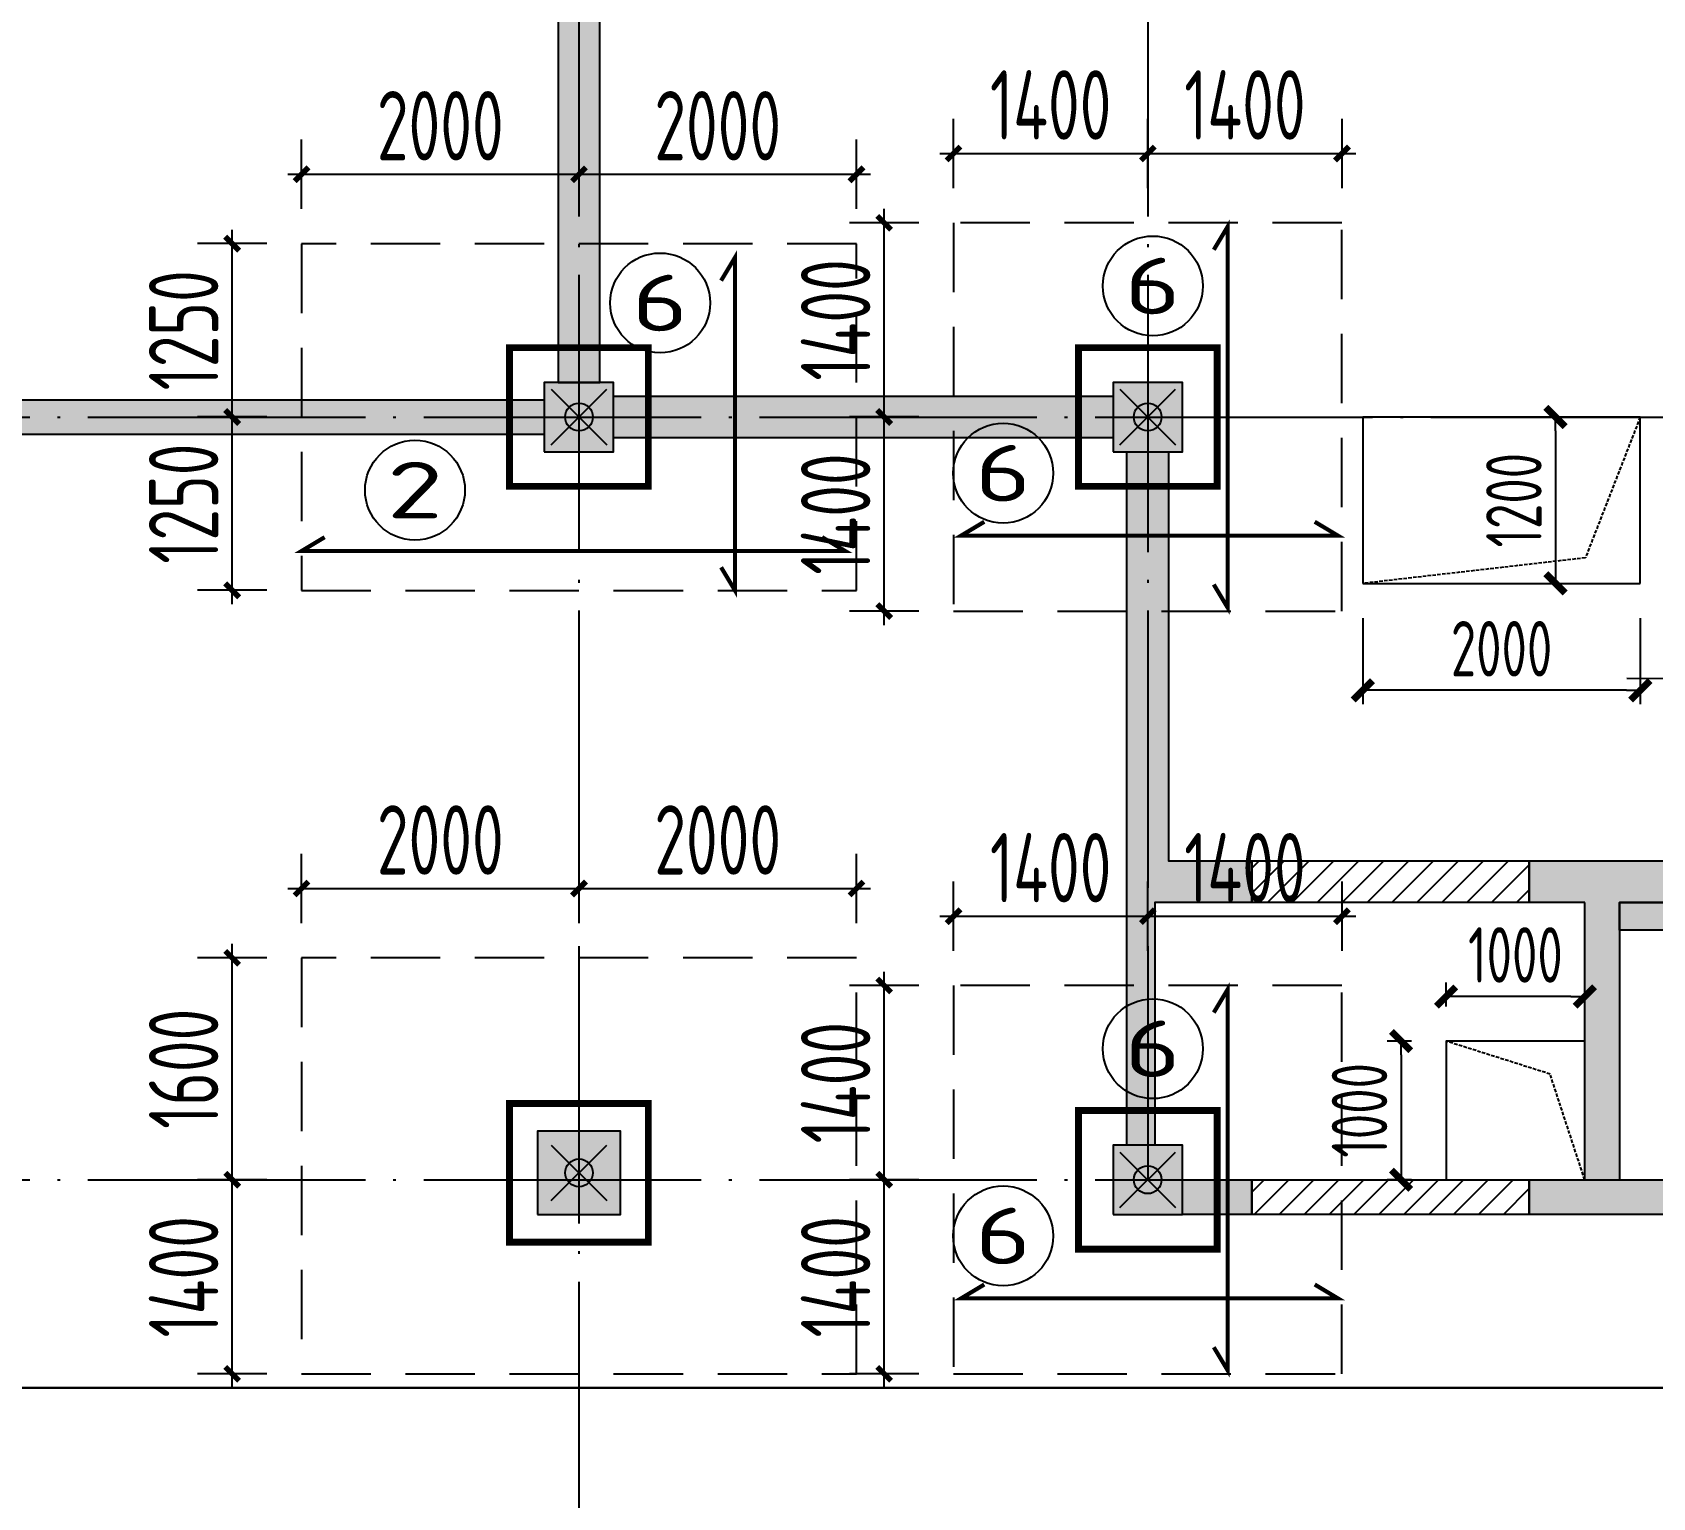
# Model space of a CAD drawing. Extents: x -57409 to 252654, y -8259 to 229119.
# Drawn here: x 194238 to 205917, y 173571 to 184136 of the extents above; entities that cross this region are included whole.
import ezdxf
from ezdxf.enums import TextEntityAlignment as Align

# ---------------------------------------------------------------- set-up
doc = ezdxf.new("R2010")
doc.units = 0
doc.header["$LTSCALE"] = 100
doc.header["$PDMODE"] = 35
doc.header["$PDSIZE"] = 200
for name, pattern in [('DASH', [0.35, 0.25, -0.1]), ('DASHED', [0.75, 0.5, -0.25]), ('DOTE', [2.42, 2, -0.2, 0.02, -0.2])]:
    doc.linetypes.add(name, pattern=pattern)
doc.layers.get('0').update_dxf_attribs({"linetype": 'CONTINUOUS'})
doc.layers.get('Defpoints').update_dxf_attribs({"linetype": 'CONTINUOUS'})
for name, color, linetype in [('B-TEXT', 3, 'CONTINUOUS'), ('codim', 7, 'CONTINUOUS'), ('COLU', 7, 'CONTINUOUS'), ('CT', 2, 'CONTINUOUS'), ('dim-wall', 7, 'CONTINUOUS'), ('dote', 253, 'DOTE'), ('g高差线', 210, 'CONTINUOUS'), ('h填实-柱墙', 254, 'CONTINUOUS'), ('h斜线-墙', 7, 'CONTINUOUS'), ('JSK', 4, 'CONTINUOUS'), ('MK门框', 6, 'CONTINUOUS'), ('WALL', 3, 'CONTINUOUS'), ('Z-AXIS', 3, 'CONTINUOUS'), ('Z-TEXT', 2, 'CONTINUOUS'), ('z柱下板带', 140, 'CONTINUOUS'), ('板底钢筋', 24, 'CONTINUOUS')]:
    doc.layers.add(name, color=color, linetype=linetype)
doc.layers.add('重心计算', color=7, linetype='CONTINUOUS', plot=False)
doc.styles.add('_TCH_AXIS', font='tssdeng.shx', dxfattribs={"width": 0.7, "bigfont": 'tssdchn.shx'})
doc.styles.add('COMPLEX', font='tssdeng.shx', dxfattribs={"width": 0.7, "bigfont": 'tssdchn.shx'})
doc.styles.add('Jgcad-DIM', font='tssdeng.shx', dxfattribs={"width": 0.7, "bigfont": 'tssdchn.shx'})
doc.styles.add('TSSD_Dimension', font='tssdeng.shx', dxfattribs={"width": 0.7})
doc.dimstyles.new('TSSD_100_100$0', dxfattribs={"dimtxt": 300, "dimasz": 100, "dimexe": 100, "dimexo": 250, "dimgap": 100, "dimtad": 1, "dimdec": 0, "dimzin": 0, "dimdsep": 46, "dimtxsty": 'TSSD_Dimension', "dimblk": '_tsdbk', "dimblk1": '_tsdbk', "dimblk2": '_tsdbk', "dimsah": 1, "dimcen": 0, "dimdle": 100, "dimclrt": 7, "dimadec": 0, "dimazin": 0, "dimtfac": 1, "dimtdec": 0, "dimtix": 1, "dimtmove": 2, "dimatfit": 3, "dimldrblk": '_tsdbk', "dimfxl": 1, "dimtolj": 1, "dimtzin": 0, "dimarcsym": 0})
pattern_1 = [(45, (9856.54, 8286.87), (-89.80256, 89.80256), [])]

# ---------------------------------------------------------------- blocks, each defined once
blk = doc.blocks.new('_AXISO')
blk.add_circle((0, 0), 0.5)
at = {"layer": 'B-TEXT', "style": 'COMPLEX', "width": 1.450893}
blk.add_attdef('A', text='', height=0.56, dxfattribs=at).set_placement((0.249375, -0.28), (0.749375, -0.28), align=Align.FIT)
blk = doc.blocks.new('_ArchTick')
at = {"color": 0, "linetype": 'ByBlock', "const_width": 0.4}
blk.add_lwpolyline([(-0.5, -0.5), (0.5, 0.5)], dxfattribs=at)
blk = doc.blocks.new('*D2255')
at = {"layer": 'codim', "color": 0, "lineweight": -2}
blk.add_line((200378, 174363), (200378, 175963), dxfattribs=at)
at = {"layer": 'codim', "color": 7, "lineweight": -2}
for p, q in [((200628, 175863), (200128, 175863)), ((200628, 174463), (200128, 174463))]:
    blk.add_line(p, q, dxfattribs=at)
at = {"layer": 'Defpoints', "color": 0}
for p in [(200378, 175863), (200878, 175863), (200878, 174463)]:
    blk.add_point(p, dxfattribs=at)
at = {"layer": 'codim', "color": 0, "lineweight": -2, "xscale": 100, "yscale": 100, "zscale": 100}
for p, rotation in [((200378, 175863), 90), ((200378, 174463), 270)]:
    blk.add_blockref('_ArchTick', p, dxfattribs=dict(at, rotation=rotation))
at = {"layer": 'codim', "color": 1, "insert": (200028, 175163), "char_height": 500, "attachment_point": 5, "rotation": 90, "style": 'Jgcad-DIM'}
blk.add_mtext('\\A1;1400', dxfattribs=at)
blk = doc.blocks.new('*D2256')
at = {"layer": 'codim', "color": 0, "lineweight": -2}
blk.add_line((200378, 175763), (200378, 177363), dxfattribs=at)
at = {"layer": 'codim', "color": 7, "lineweight": -2}
for p, q in [((200628, 177263), (200128, 177263)), ((200628, 175863), (200128, 175863))]:
    blk.add_line(p, q, dxfattribs=at)
at = {"layer": 'Defpoints', "color": 0}
for p in [(200378, 177263), (200878, 177263), (200878, 175863)]:
    blk.add_point(p, dxfattribs=at)
at = {"layer": 'codim', "color": 0, "lineweight": -2, "xscale": 100, "yscale": 100, "zscale": 100}
for p, rotation in [((200378, 177263), 90), ((200378, 175863), 270)]:
    blk.add_blockref('_ArchTick', p, dxfattribs=dict(at, rotation=rotation))
at = {"layer": 'codim', "color": 1, "insert": (200028, 176563), "char_height": 500, "attachment_point": 5, "rotation": 90, "style": 'Jgcad-DIM'}
blk.add_mtext('\\A1;1400', dxfattribs=at)
blk = doc.blocks.new('*D2257')
at = {"layer": 'codim', "color": 7, "lineweight": -2}
for p, q in [((200878, 177513), (200878, 178013)), ((202278, 177513), (202278, 178013))]:
    blk.add_line(p, q, dxfattribs=at)
at = {"layer": 'codim', "color": 0, "lineweight": -2}
blk.add_line((200778, 177763), (202378, 177763), dxfattribs=at)
at = {"layer": 'Defpoints', "color": 0}
for p in [(202278, 177763), (200878, 177263), (202278, 177263)]:
    blk.add_point(p, dxfattribs=at)
at = {"layer": 'codim', "color": 0, "lineweight": -2, "xscale": 100, "yscale": 100, "zscale": 100, "rotation": 180}
blk.add_blockref('_ArchTick', (200878, 177763), dxfattribs=at)
at = {"layer": 'codim', "color": 0, "lineweight": -2, "xscale": 100, "yscale": 100, "zscale": 100}
blk.add_blockref('_ArchTick', (202278, 177763), dxfattribs=at)
at = {"layer": 'codim', "color": 1, "insert": (201578, 178113), "char_height": 500, "attachment_point": 5, "style": 'Jgcad-DIM'}
blk.add_mtext('\\A1;1400', dxfattribs=at)
blk = doc.blocks.new('*D2258')
at = {"layer": 'codim', "color": 7, "lineweight": -2}
for p, q in [((202278, 177513), (202278, 178013)), ((203678, 177513), (203678, 178013))]:
    blk.add_line(p, q, dxfattribs=at)
at = {"layer": 'codim', "color": 0, "lineweight": -2}
blk.add_line((202178, 177763), (203778, 177763), dxfattribs=at)
at = {"layer": 'Defpoints', "color": 0}
for p in [(203678, 177763), (202278, 177263), (203678, 177263)]:
    blk.add_point(p, dxfattribs=at)
at = {"layer": 'codim', "color": 0, "lineweight": -2, "xscale": 100, "yscale": 100, "zscale": 100, "rotation": 180}
blk.add_blockref('_ArchTick', (202278, 177763), dxfattribs=at)
at = {"layer": 'codim', "color": 0, "lineweight": -2, "xscale": 100, "yscale": 100, "zscale": 100}
blk.add_blockref('_ArchTick', (203678, 177763), dxfattribs=at)
at = {"layer": 'codim', "color": 1, "insert": (202978, 178113), "char_height": 500, "attachment_point": 5, "style": 'Jgcad-DIM'}
blk.add_mtext('\\A1;1400', dxfattribs=at)
blk = doc.blocks.new('*D2259')
at = {"layer": 'codim', "color": 0, "lineweight": -2}
blk.add_line((200378, 179863), (200378, 181463), dxfattribs=at)
at = {"layer": 'codim', "color": 7, "lineweight": -2}
for p, q in [((200628, 181363), (200128, 181363)), ((200628, 179963), (200128, 179963))]:
    blk.add_line(p, q, dxfattribs=at)
at = {"layer": 'Defpoints', "color": 0}
for p in [(200378, 181363), (200878, 181363), (200878, 179963)]:
    blk.add_point(p, dxfattribs=at)
at = {"layer": 'codim', "color": 0, "lineweight": -2, "xscale": 100, "yscale": 100, "zscale": 100}
for p, rotation in [((200378, 181363), 90), ((200378, 179963), 270)]:
    blk.add_blockref('_ArchTick', p, dxfattribs=dict(at, rotation=rotation))
at = {"layer": 'codim', "color": 1, "insert": (200028, 180663), "char_height": 500, "attachment_point": 5, "rotation": 90, "style": 'Jgcad-DIM'}
blk.add_mtext('\\A1;1400', dxfattribs=at)
blk = doc.blocks.new('*D2260')
at = {"layer": 'codim', "color": 0, "lineweight": -2}
blk.add_line((200378, 181263), (200378, 182863), dxfattribs=at)
at = {"layer": 'codim', "color": 7, "lineweight": -2}
for p, q in [((200628, 182763), (200128, 182763)), ((200628, 181363), (200128, 181363))]:
    blk.add_line(p, q, dxfattribs=at)
at = {"layer": 'Defpoints', "color": 0}
for p in [(200378, 182763), (200878, 182763), (200878, 181363)]:
    blk.add_point(p, dxfattribs=at)
at = {"layer": 'codim', "color": 0, "lineweight": -2, "xscale": 100, "yscale": 100, "zscale": 100}
for p, rotation in [((200378, 182763), 90), ((200378, 181363), 270)]:
    blk.add_blockref('_ArchTick', p, dxfattribs=dict(at, rotation=rotation))
at = {"layer": 'codim', "color": 1, "insert": (200028, 182063), "char_height": 500, "attachment_point": 5, "rotation": 90, "style": 'Jgcad-DIM'}
blk.add_mtext('\\A1;1400', dxfattribs=at)
blk = doc.blocks.new('*D2261')
at = {"layer": 'codim', "color": 7, "lineweight": -2}
for p, q in [((200878, 183013), (200878, 183513)), ((202278, 183013), (202278, 183513))]:
    blk.add_line(p, q, dxfattribs=at)
at = {"layer": 'codim', "color": 0, "lineweight": -2}
blk.add_line((200778, 183263), (202378, 183263), dxfattribs=at)
at = {"layer": 'Defpoints', "color": 0}
for p in [(202278, 183263), (200878, 182763), (202278, 182763)]:
    blk.add_point(p, dxfattribs=at)
at = {"layer": 'codim', "color": 0, "lineweight": -2, "xscale": 100, "yscale": 100, "zscale": 100, "rotation": 180}
blk.add_blockref('_ArchTick', (200878, 183263), dxfattribs=at)
at = {"layer": 'codim', "color": 0, "lineweight": -2, "xscale": 100, "yscale": 100, "zscale": 100}
blk.add_blockref('_ArchTick', (202278, 183263), dxfattribs=at)
at = {"layer": 'codim', "color": 1, "insert": (201578, 183613), "char_height": 500, "attachment_point": 5, "style": 'Jgcad-DIM'}
blk.add_mtext('\\A1;1400', dxfattribs=at)
blk = doc.blocks.new('*D2099')
at = {"layer": 'codim', "color": 7, "lineweight": -2}
for p, q in [((202278, 183013), (202278, 183513)), ((203678, 183013), (203678, 183513))]:
    blk.add_line(p, q, dxfattribs=at)
at = {"layer": 'codim', "color": 0, "lineweight": -2}
blk.add_line((202178, 183263), (203778, 183263), dxfattribs=at)
at = {"layer": 'Defpoints', "color": 0}
for p in [(203678, 183263), (202278, 182763), (203678, 182763)]:
    blk.add_point(p, dxfattribs=at)
at = {"layer": 'codim', "color": 0, "lineweight": -2, "xscale": 100, "yscale": 100, "zscale": 100, "rotation": 180}
blk.add_blockref('_ArchTick', (202278, 183263), dxfattribs=at)
at = {"layer": 'codim', "color": 0, "lineweight": -2, "xscale": 100, "yscale": 100, "zscale": 100}
blk.add_blockref('_ArchTick', (203678, 183263), dxfattribs=at)
at = {"layer": 'codim', "color": 1, "insert": (202978, 183613), "char_height": 500, "attachment_point": 5, "style": 'Jgcad-DIM'}
blk.add_mtext('\\A1;1400', dxfattribs=at)
blk = doc.blocks.new('*D2100')
at = {"layer": 'codim', "color": 0, "lineweight": -2}
blk.add_line((195678, 174363), (195678, 175963), dxfattribs=at)
at = {"layer": 'codim', "color": 7, "lineweight": -2}
for p, q in [((195928, 175863), (195428, 175863)), ((195928, 174463), (195428, 174463))]:
    blk.add_line(p, q, dxfattribs=at)
at = {"layer": 'Defpoints', "color": 0}
for p in [(195678, 175863), (196178, 175863), (196178, 174463)]:
    blk.add_point(p, dxfattribs=at)
at = {"layer": 'codim', "color": 0, "lineweight": -2, "xscale": 100, "yscale": 100, "zscale": 100}
for p, rotation in [((195678, 175863), 90), ((195678, 174463), 270)]:
    blk.add_blockref('_ArchTick', p, dxfattribs=dict(at, rotation=rotation))
at = {"layer": 'codim', "color": 1, "insert": (195328, 175163), "char_height": 500, "attachment_point": 5, "rotation": 90, "style": 'Jgcad-DIM'}
blk.add_mtext('\\A1;1400', dxfattribs=at)
blk = doc.blocks.new('*D2101')
at = {"layer": 'codim', "color": 0, "lineweight": -2}
blk.add_line((195678, 175763), (195678, 177563), dxfattribs=at)
at = {"layer": 'codim', "color": 7, "lineweight": -2}
for p, q in [((195928, 177463), (195428, 177463)), ((195928, 175863), (195428, 175863))]:
    blk.add_line(p, q, dxfattribs=at)
at = {"layer": 'Defpoints', "color": 0}
for p in [(195678, 177463), (196178, 177463), (196178, 175863)]:
    blk.add_point(p, dxfattribs=at)
at = {"layer": 'codim', "color": 0, "lineweight": -2, "xscale": 100, "yscale": 100, "zscale": 100}
for p, rotation in [((195678, 177463), 90), ((195678, 175863), 270)]:
    blk.add_blockref('_ArchTick', p, dxfattribs=dict(at, rotation=rotation))
at = {"layer": 'codim', "color": 1, "insert": (195328, 176663), "char_height": 500, "attachment_point": 5, "rotation": 90, "style": 'Jgcad-DIM'}
blk.add_mtext('\\A1;1600', dxfattribs=at)
blk = doc.blocks.new('*D2102')
at = {"layer": 'codim', "color": 7, "lineweight": -2}
for p, q in [((196178, 177713), (196178, 178213)), ((198178, 177713), (198178, 178213))]:
    blk.add_line(p, q, dxfattribs=at)
at = {"layer": 'codim', "color": 0, "lineweight": -2}
blk.add_line((196078, 177963), (198278, 177963), dxfattribs=at)
at = {"layer": 'Defpoints', "color": 0}
for p in [(198178, 177963), (196178, 177463), (198178, 177463)]:
    blk.add_point(p, dxfattribs=at)
at = {"layer": 'codim', "color": 0, "lineweight": -2, "xscale": 100, "yscale": 100, "zscale": 100, "rotation": 180}
blk.add_blockref('_ArchTick', (196178, 177963), dxfattribs=at)
at = {"layer": 'codim', "color": 0, "lineweight": -2, "xscale": 100, "yscale": 100, "zscale": 100}
blk.add_blockref('_ArchTick', (198178, 177963), dxfattribs=at)
at = {"layer": 'codim', "color": 1, "insert": (197178, 178313), "char_height": 500, "attachment_point": 5, "style": 'Jgcad-DIM'}
blk.add_mtext('\\A1;2000', dxfattribs=at)
blk = doc.blocks.new('*D2103')
at = {"layer": 'codim', "color": 7, "lineweight": -2}
for p, q in [((198178, 177713), (198178, 178213)), ((200178, 177713), (200178, 178213))]:
    blk.add_line(p, q, dxfattribs=at)
at = {"layer": 'codim', "color": 0, "lineweight": -2}
blk.add_line((198078, 177963), (200278, 177963), dxfattribs=at)
at = {"layer": 'Defpoints', "color": 0}
for p in [(200178, 177963), (198178, 177463), (200178, 177463)]:
    blk.add_point(p, dxfattribs=at)
at = {"layer": 'codim', "color": 0, "lineweight": -2, "xscale": 100, "yscale": 100, "zscale": 100, "rotation": 180}
blk.add_blockref('_ArchTick', (198178, 177963), dxfattribs=at)
at = {"layer": 'codim', "color": 0, "lineweight": -2, "xscale": 100, "yscale": 100, "zscale": 100}
blk.add_blockref('_ArchTick', (200178, 177963), dxfattribs=at)
at = {"layer": 'codim', "color": 1, "insert": (199178, 178313), "char_height": 500, "attachment_point": 5, "style": 'Jgcad-DIM'}
blk.add_mtext('\\A1;2000', dxfattribs=at)
blk = doc.blocks.new('*D2162')
at = {"layer": 'codim', "color": 0, "lineweight": -2}
blk.add_line((195678, 180013), (195678, 181463), dxfattribs=at)
at = {"layer": 'codim', "color": 7, "lineweight": -2}
for p, q in [((195928, 181363), (195428, 181363)), ((195928, 180113), (195428, 180113))]:
    blk.add_line(p, q, dxfattribs=at)
at = {"layer": 'Defpoints', "color": 0}
for p in [(195678, 181363), (196178, 181363), (196178, 180113)]:
    blk.add_point(p, dxfattribs=at)
at = {"layer": 'codim', "color": 0, "lineweight": -2, "xscale": 100, "yscale": 100, "zscale": 100}
for p, rotation in [((195678, 181363), 90), ((195678, 180113), 270)]:
    blk.add_blockref('_ArchTick', p, dxfattribs=dict(at, rotation=rotation))
at = {"layer": 'codim', "color": 1, "insert": (195328, 180738), "char_height": 500, "attachment_point": 5, "rotation": 90, "style": 'Jgcad-DIM'}
blk.add_mtext('\\A1;1250', dxfattribs=at)
blk = doc.blocks.new('*D2163')
at = {"layer": 'codim', "color": 0, "lineweight": -2}
blk.add_line((195678, 181263), (195678, 182713), dxfattribs=at)
at = {"layer": 'codim', "color": 7, "lineweight": -2}
for p, q in [((195928, 182613), (195428, 182613)), ((195928, 181363), (195428, 181363))]:
    blk.add_line(p, q, dxfattribs=at)
at = {"layer": 'Defpoints', "color": 0}
for p in [(195678, 182613), (196178, 182613), (196178, 181363)]:
    blk.add_point(p, dxfattribs=at)
at = {"layer": 'codim', "color": 0, "lineweight": -2, "xscale": 100, "yscale": 100, "zscale": 100}
for p, rotation in [((195678, 182613), 90), ((195678, 181363), 270)]:
    blk.add_blockref('_ArchTick', p, dxfattribs=dict(at, rotation=rotation))
at = {"layer": 'codim', "color": 1, "insert": (195328, 181988), "char_height": 500, "attachment_point": 5, "rotation": 90, "style": 'Jgcad-DIM'}
blk.add_mtext('\\A1;1250', dxfattribs=at)
blk = doc.blocks.new('*D2164')
at = {"layer": 'codim', "color": 7, "lineweight": -2}
for p, q in [((196178, 182863), (196178, 183363)), ((198178, 182863), (198178, 183363))]:
    blk.add_line(p, q, dxfattribs=at)
at = {"layer": 'codim', "color": 0, "lineweight": -2}
blk.add_line((196078, 183113), (198278, 183113), dxfattribs=at)
at = {"layer": 'Defpoints', "color": 0}
for p in [(198178, 183113), (196178, 182613), (198178, 182613)]:
    blk.add_point(p, dxfattribs=at)
at = {"layer": 'codim', "color": 0, "lineweight": -2, "xscale": 100, "yscale": 100, "zscale": 100, "rotation": 180}
blk.add_blockref('_ArchTick', (196178, 183113), dxfattribs=at)
at = {"layer": 'codim', "color": 0, "lineweight": -2, "xscale": 100, "yscale": 100, "zscale": 100}
blk.add_blockref('_ArchTick', (198178, 183113), dxfattribs=at)
at = {"layer": 'codim', "color": 1, "insert": (197178, 183463), "char_height": 500, "attachment_point": 5, "style": 'Jgcad-DIM'}
blk.add_mtext('\\A1;2000', dxfattribs=at)
blk = doc.blocks.new('*D2165')
at = {"layer": 'codim', "color": 7, "lineweight": -2}
for p, q in [((198178, 182863), (198178, 183363)), ((200178, 182863), (200178, 183363))]:
    blk.add_line(p, q, dxfattribs=at)
at = {"layer": 'codim', "color": 0, "lineweight": -2}
blk.add_line((198078, 183113), (200278, 183113), dxfattribs=at)
at = {"layer": 'Defpoints', "color": 0}
for p in [(200178, 183113), (198178, 182613), (200178, 182613)]:
    blk.add_point(p, dxfattribs=at)
at = {"layer": 'codim', "color": 0, "lineweight": -2, "xscale": 100, "yscale": 100, "zscale": 100, "rotation": 180}
blk.add_blockref('_ArchTick', (198178, 183113), dxfattribs=at)
at = {"layer": 'codim', "color": 0, "lineweight": -2, "xscale": 100, "yscale": 100, "zscale": 100}
blk.add_blockref('_ArchTick', (200178, 183113), dxfattribs=at)
at = {"layer": 'codim', "color": 1, "insert": (199178, 183463), "char_height": 500, "attachment_point": 5, "style": 'Jgcad-DIM'}
blk.add_mtext('\\A1;2000', dxfattribs=at)
blk = doc.blocks.new('_tsdbk')
blk.add_line((-1, 0), (0, 0))
at = {"const_width": 0.5}
blk.add_lwpolyline([(-0.7, -0.7), (0.7, 0.7)], dxfattribs=at)
blk = doc.blocks.new('*D2746')
at = {"layer": 'Defpoints', "color": 0}
for p in [(204828, 181363), (204828, 180163), (205217, 180163)]:
    blk.add_point(p, dxfattribs=at)
at = {"layer": 'dim-wall', "color": 0, "lineweight": -2}
for p, q in [((205078, 181363), (205317, 181363)), ((205217, 181263), (205217, 180263)), ((205078, 180163), (205317, 180163))]:
    blk.add_line(p, q, dxfattribs=at)
at = {"layer": 'dim-wall', "color": 0, "lineweight": -2, "xscale": 100, "yscale": 100, "zscale": 100}
for p, rotation in [((205217, 181363), 90), ((205217, 180163), 270)]:
    blk.add_blockref('_tsdbk', p, dxfattribs=dict(at, rotation=rotation))
at = {"layer": 'dim-wall', "color": 7, "insert": (204917, 180763), "char_height": 400, "attachment_point": 5, "rotation": 90, "style": 'TSSD_Dimension'}
blk.add_mtext('\\A1;1200', dxfattribs=at)
blk = doc.blocks.new('*D2747')
at = {"layer": 'Defpoints', "color": 0}
for p in [(203828, 180163), (205828, 180163), (203828, 179392)]:
    blk.add_point(p, dxfattribs=at)
at = {"layer": 'dim-wall', "color": 0, "lineweight": -2}
for p, q in [((203828, 179913), (203828, 179292)), ((205828, 179913), (205828, 179292)), ((205728, 179392), (203928, 179392))]:
    blk.add_line(p, q, dxfattribs=at)
at = {"layer": 'dim-wall', "color": 0, "lineweight": -2, "xscale": 100, "yscale": 100, "zscale": 100, "rotation": 180}
blk.add_blockref('_tsdbk', (203828, 179392), dxfattribs=at)
at = {"layer": 'dim-wall', "color": 0, "lineweight": -2, "xscale": 100, "yscale": 100, "zscale": 100}
blk.add_blockref('_tsdbk', (205828, 179392), dxfattribs=at)
at = {"layer": 'dim-wall', "color": 7, "insert": (204828, 179692), "char_height": 400, "attachment_point": 5, "style": 'TSSD_Dimension'}
blk.add_mtext('\\A1;2000', dxfattribs=at)
blk = doc.blocks.new('*D2748')
at = {"layer": 'Defpoints', "color": 0}
for p in [(204428, 177184), (204428, 176863), (205428, 176863)]:
    blk.add_point(p, dxfattribs=at)
at = {"layer": 'dim-wall', "color": 0, "lineweight": -2}
for p, q in [((204428, 177113), (204428, 177284)), ((205328, 177184), (204528, 177184)), ((205428, 177113), (205428, 177284))]:
    blk.add_line(p, q, dxfattribs=at)
at = {"layer": 'dim-wall', "color": 0, "lineweight": -2, "xscale": 100, "yscale": 100, "zscale": 100, "rotation": 180}
blk.add_blockref('_tsdbk', (204428, 177184), dxfattribs=at)
at = {"layer": 'dim-wall', "color": 0, "lineweight": -2, "xscale": 100, "yscale": 100, "zscale": 100}
blk.add_blockref('_tsdbk', (205428, 177184), dxfattribs=at)
at = {"layer": 'dim-wall', "color": 7, "insert": (204928, 177484), "char_height": 400, "attachment_point": 5, "style": 'TSSD_Dimension'}
blk.add_mtext('\\A1;1000', dxfattribs=at)
blk = doc.blocks.new('*D2749')
at = {"layer": 'Defpoints', "color": 0}
for p in [(204428, 176863), (204104, 175863), (204428, 175863)]:
    blk.add_point(p, dxfattribs=at)
at = {"layer": 'dim-wall', "color": 0, "lineweight": -2}
for p, q in [((204178, 176863), (204004, 176863)), ((204104, 176763), (204104, 175963)), ((204178, 175863), (204004, 175863))]:
    blk.add_line(p, q, dxfattribs=at)
at = {"layer": 'dim-wall', "color": 0, "lineweight": -2, "xscale": 100, "yscale": 100, "zscale": 100}
for p, rotation in [((204104, 176863), 90), ((204104, 175863), 270)]:
    blk.add_blockref('_tsdbk', p, dxfattribs=dict(at, rotation=rotation))
at = {"layer": 'dim-wall', "color": 7, "insert": (203804, 176363), "char_height": 400, "attachment_point": 5, "rotation": 90, "style": 'TSSD_Dimension'}
blk.add_mtext('\\A1;1000', dxfattribs=at)
blk = doc.blocks.new('后浇带现场')
at = {"color": 6, "lineweight": 30}
blk.add_lwpolyline([(775670, 730852), (815757, 730852), (815757, 721630), (841315, 721630)], dxfattribs=at)

msp = doc.modelspace()

# ---------------------------------------------------------------- hatches: boundary and pattern name
at = {"layer": 'h填实-柱墙'}
for points in [[(198327.6, 186512.7), (198027.6, 186512.7), (198027.6, 181612.7), (198327.6, 181612.7)], [(197927.6, 181112.7), (198427.6, 181112.7), (198427.6, 181612.7), (197927.6, 181612.7)], [(202027.6, 181112.7), (202527.6, 181112.7), (202527.6, 181612.7), (202027.6, 181612.7)], [(198427.6, 181512.7), (202027.6, 181512.7), (202027.6, 181212.7), (198427.6, 181212.7)], [(190477.6, 181487.7), (197927.6, 181487.7), (197927.6, 181237.7), (190477.6, 181237.7)], [(202127.6, 181112.7), (202427.6, 181112.7), (202427.6, 178162.7), (203027.6, 178162.7), (203027.6, 177862.7), (202327.6, 177862.7), (202327.6, 176112.7), (202127.6, 176112.7)], [(205427.6, 177862.7), (205027.6, 177862.7), (205027.6, 178162.7), (206177.6, 178162.7), (206177.6, 177862.7), (205677.6, 177862.7), (205677.6, 175862.7), (207327.6, 175862.7), (207327.6, 175612.7), (205027.6, 175612.7), (205027.6, 175862.7), (205427.6, 175862.7)], [(206327.6, 177662.7), (205677.6, 177662.7), (205677.6, 177862.7), (206327.6, 177862.7)], [(197877.6, 175612.7), (198477.6, 175612.7), (198477.6, 176212.7), (197877.6, 176212.7)], [(202027.6, 175612.7), (202527.6, 175612.7), (202527.6, 176112.7), (202027.6, 176112.7)], [(203027.6, 175612.7), (202527.6, 175612.7), (202527.6, 175862.7), (203027.6, 175862.7)]]:
    msp.add_hatch(color=256, dxfattribs=at).paths.add_polyline_path(points)
at = {"layer": 'h斜线-墙'}
h = msp.add_hatch(dxfattribs=at)
h.set_pattern_fill('ANSI31', color=256, scale=40, style=0)
h.set_pattern_definition(pattern_1)
h.paths.add_polyline_path([(203027.6, 178162.7), (205027.6, 178162.7), (205027.6, 177862.7), (203027.6, 177862.7)])
h = msp.add_hatch(dxfattribs=at)
h.set_pattern_fill('ANSI31', color=256, scale=40, style=0)
h.set_pattern_definition(pattern_1)
h.paths.add_polyline_path([(203027.6, 175862.7), (205027.6, 175862.7), (205027.6, 175612.7), (203027.6, 175612.7)])

# ---------------------------------------------------------------- linework, layer by layer
at = {"layer": 'COLU'}
for points in [[(197927.6, 181112.7), (198427.6, 181112.7), (198427.6, 181612.7), (197927.6, 181612.7)], [(202027.6, 181112.7), (202527.6, 181112.7), (202527.6, 181612.7), (202027.6, 181612.7)], [(197877.6, 175612.7), (198477.6, 175612.7), (198477.6, 176212.7), (197877.6, 176212.7)], [(202027.6, 175612.7), (202527.6, 175612.7), (202527.6, 176112.7), (202027.6, 176112.7)]]:
    msp.add_lwpolyline(points, close=True, dxfattribs=at)
at = {"layer": 'CT', "const_width": 50}
for points in [[(197677.6, 180862.7), (198677.6, 180862.7), (198677.6, 181862.7), (197677.6, 181862.7)], [(201777.6, 180862.7), (202777.6, 180862.7), (202777.6, 181862.7), (201777.6, 181862.7)], [(197677.6, 175412.7), (198677.6, 175412.7), (198677.6, 176412.7), (197677.6, 176412.7)], [(201777.6, 175362.7), (202777.6, 175362.7), (202777.6, 176362.7), (201777.6, 176362.7)]]:
    msp.add_lwpolyline(points, close=True, dxfattribs=at)
at = {"layer": 'dote', "ltscale": 10}
for p, q in [((198177.6, 218687.9), (198177.6, 147362.7)), ((202277.6, 218687.9), (202277.6, 175862.7)), ((44598.4, 181362.7), (219938.2, 181362.7)), ((44598.4, 175862.7), (219938.2, 175862.7))]:
    msp.add_line(p, q, dxfattribs=at)
at = {"layer": 'g高差线'}
msp.add_lwpolyline([(206718.6, 179471.6), (207318.6, 179468.6), (207017.1, 179170.1), (206718.6, 179471.6), (205730.2, 179476.5)], dxfattribs=at)
at = {"layer": 'JSK'}
for p, q in [((205827.6, 181362.7), (203827.6, 181362.7)), ((203827.6, 181362.7), (203827.6, 180162.7)), ((205827.6, 180162.7), (205827.6, 181362.7)), ((203827.6, 180162.7), (205827.6, 180162.7))]:
    msp.add_line(p, q, dxfattribs=at)
at = {"layer": 'JSK', "linetype": 'DASH'}
for p, q in [((205827.6, 181362.7), (205432.2, 180347.1)), ((205432.2, 180347.1), (203827.6, 180162.7))]:
    msp.add_line(p, q, dxfattribs=at)
at = {"layer": 'JSK'}
msp.add_lwpolyline([(204427.6, 175862.7), (205427.6, 175862.7), (205427.6, 176862.7), (204427.6, 176862.7)], close=True, dxfattribs=at)
at = {"layer": 'JSK', "linetype": 'DASH'}
msp.add_lwpolyline([(205427.6, 175862.7), (205177.9, 176624.7), (204427.6, 176862.7)], dxfattribs=at)
at = {"layer": 'MK门框'}
for points in [[(203027.6, 178162.7), (205027.6, 178162.7), (205027.6, 177862.7), (203027.6, 177862.7)], [(203027.6, 175862.7), (205027.6, 175862.7), (205027.6, 175612.7), (203027.6, 175612.7)]]:
    msp.add_lwpolyline(points, close=True, dxfattribs=at)
at = {"layer": 'WALL'}
for points in [[(198327.6, 186512.7), (198027.6, 186512.7), (198027.6, 181612.7), (198327.6, 181612.7)], [(198427.6, 181512.7), (202027.6, 181512.7), (202027.6, 181212.7), (198427.6, 181212.7)], [(190477.6, 181487.7), (197927.6, 181487.7), (197927.6, 181237.7), (190477.6, 181237.7)], [(202127.6, 181112.7), (202427.6, 181112.7), (202427.6, 178162.7), (203027.6, 178162.7), (203027.6, 177862.7), (202327.6, 177862.7), (202327.6, 176112.7), (202127.6, 176112.7)], [(205427.6, 177862.7), (205027.6, 177862.7), (205027.6, 178162.7), (206177.6, 178162.7), (206177.6, 177862.7), (205677.6, 177862.7), (205677.6, 175862.7), (207327.6, 175862.7), (207327.6, 175612.7), (205027.6, 175612.7), (205027.6, 175862.7), (205427.6, 175862.7)], [(206327.6, 177662.7), (205677.6, 177662.7), (205677.6, 177862.7), (206327.6, 177862.7)]]:
    msp.add_lwpolyline(points, close=True, dxfattribs=at)
msp.add_lwpolyline([(203027.6, 175612.7), (202527.6, 175612.7), (202527.6, 175862.7), (203027.6, 175862.7), (203027.6, 175612.7)], dxfattribs=at)
at = {"layer": 'z柱下板带', "color": 30, "linetype": 'DASHED', "ltscale": 10}
for points in [[(200877.6, 179962.7), (203677.6, 179962.7), (203677.6, 182762.7), (200877.6, 182762.7)], [(200877.6, 174462.7), (203677.6, 174462.7), (203677.6, 177262.7), (200877.6, 177262.7)]]:
    msp.add_lwpolyline(points, close=True, dxfattribs=at)
at = {"layer": 'z柱下板带', "color": 181, "linetype": 'DASHED', "ltscale": 10}
msp.add_lwpolyline([(196177.6, 180112.7), (200177.6, 180112.7), (200177.6, 182612.7), (196177.6, 182612.7)], close=True, dxfattribs=at)
at = {"layer": 'z柱下板带', "linetype": 'DASHED', "ltscale": 10}
msp.add_lwpolyline([(196177.6, 174462.7), (200177.6, 174462.7), (200177.6, 177462.7), (196177.6, 177462.7)], close=True, dxfattribs=at)
at = {"layer": '板底钢筋', "const_width": 30}
for points in [[(202753.7, 180155.1), (202853.7, 179988.4), (202853.7, 182735.2), (202753.7, 182568.5)], [(199202.3, 180279), (199302.3, 180112.4), (199302.3, 182512.7), (199202.3, 182346.1)], [(201099.4, 180607.5), (200932.7, 180507.5), (203648.1, 180507.5), (203481.4, 180607.5)], [(196344.3, 180496.1), (196177.6, 180396.1), (200096.7, 180396.1), (199930.1, 180496.1)], [(202753.7, 174655.1), (202853.7, 174488.4), (202853.7, 177235.2), (202753.7, 177068.5)], [(201099.4, 175107.5), (200932.7, 175007.5), (203648.1, 175007.5), (203481.4, 175107.5)]]:
    msp.add_lwpolyline(points, dxfattribs=at)
at = {"layer": '重心计算', "color": 5}
for p in [(198177.6, 181362.7), (198177.6, 181362.7), (202277.6, 181362.7), (202277.6, 181362.7), (198177.6, 175912.7), (198177.6, 175912.7), (202277.6, 175862.7), (202277.6, 175862.7)]:
    msp.add_point(p, dxfattribs=at)

# ---------------------------------------------------------------- block references
at = {"color": 3, "lineweight": 30}
msp.add_blockref('后浇带现场', (-627579.1, -547267.4), dxfattribs=at)
at = {"layer": 'Z-TEXT'}
ref = msp.add_blockref('_AXISO', (202313.9, 182307.7), dxfattribs=dict(at, xscale=720.0000000000074, yscale=720, zscale=720, rotation=359.9996457873608))
ref.add_attrib('A', '6', dxfattribs={"layer": 'Z-AXIS', "color": 7, "height": 407.3, "rotation": 359.99965, "style": '_TCH_AXIS', "width": 2}).set_placement((202110.2, 182104), (202517.5, 182104), align=Align.FIT)
ref = msp.add_blockref('_AXISO', (198762.5, 182185.2), dxfattribs=dict(at, xscale=720.0000000000074, yscale=720, zscale=720, rotation=359.9996457873825))
ref.add_attrib('A', '6', dxfattribs={"layer": 'Z-AXIS', "color": 7, "height": 407.3, "rotation": 359.99965, "style": '_TCH_AXIS', "width": 2}).set_placement((198558.9, 181981.6), (198966.2, 181981.6), align=Align.FIT)
ref = msp.add_blockref('_AXISO', (201235.4, 180957.9), dxfattribs=dict(at, xscale=720.0000000000074, yscale=720, zscale=720, rotation=359.9996457873608))
ref.add_attrib('A', '6', dxfattribs={"layer": 'Z-AXIS', "color": 7, "height": 407.3, "rotation": 359.99965, "style": '_TCH_AXIS', "width": 2}).set_placement((201031.8, 180754.2), (201439.1, 180754.2), align=Align.FIT)
ref = msp.add_blockref('_AXISO', (196995.6, 180835.4), dxfattribs=dict(at, xscale=720.0000000000074, yscale=720, zscale=720, rotation=359.9996457873825))
ref.add_attrib('A', '2', dxfattribs={"layer": 'Z-AXIS', "color": 7, "height": 407.3, "rotation": 359.99965, "style": '_TCH_AXIS', "width": 1.857143}).set_placement((196791.9, 180631.8), (197199.2, 180631.8), align=Align.FIT)
ref = msp.add_blockref('_AXISO', (202313.9, 176807.7), dxfattribs=dict(at, xscale=720.0000000000074, yscale=720, zscale=720, rotation=359.9996457873608))
ref.add_attrib('A', '6', dxfattribs={"layer": 'Z-AXIS', "color": 7, "height": 407.3, "rotation": 359.99965, "style": '_TCH_AXIS', "width": 2}).set_placement((202110.2, 176604), (202517.5, 176604), align=Align.FIT)
ref = msp.add_blockref('_AXISO', (201235.4, 175457.9), dxfattribs=dict(at, xscale=720.0000000000074, yscale=720, zscale=720, rotation=359.9996457873608))
ref.add_attrib('A', '6', dxfattribs={"layer": 'Z-AXIS', "color": 7, "height": 407.3, "rotation": 359.99965, "style": '_TCH_AXIS', "width": 2}).set_placement((201031.8, 175254.2), (201439.1, 175254.2), align=Align.FIT)

# ---------------------------------------------------------------- dimensions: what is measured, and where the dimension line sits
at = {"layer": 'codim'}
for base, p1, p2, picture, middle in [((202277.6, 183262.7), (200877.6, 182762.7), (202277.6, 182762.7), '*D2261', (201577.6, 183612.7)), ((203677.6, 183262.7), (202277.6, 182762.7), (203677.6, 182762.7), '*D2099', (202977.6, 183612.7)), ((198177.6, 177962.7), (196177.6, 177462.7), (198177.6, 177462.7), '*D2102', (197177.6, 178312.7)), ((200177.6, 177962.7), (198177.6, 177462.7), (200177.6, 177462.7), '*D2103', (199177.6, 178312.7)), ((202277.6, 177762.7), (200877.6, 177262.7), (202277.6, 177262.7), '*D2257', (201577.6, 178112.7)), ((203677.6, 177762.7), (202277.6, 177262.7), (203677.6, 177262.7), '*D2258', (202977.6, 178112.7))]:
    dim = msp.add_linear_dim(base=base, p1=p1, p2=p2, dimstyle='TSSD_100_100$0', override={"dimtxt": 500, "dimexe": 250, "dimtxsty": 'Jgcad-DIM', "dimblk": 'ArchTick', "dimblk1": 'ArchTick', "dimblk2": 'ArchTick', "dimclre": 7, "dimclrt": 1, "dimadec": 3}, dxfattribs=at)
    dim.commit()
    dim.dimension.update_dxf_attribs({"geometry": picture, "text_midpoint": middle})
for base, p1, p2, angle, picture, middle in [((198177.6, 183112.7), (196177.6, 182612.7), (198177.6, 182612.7), 0, '*D2164', (197177.6, 183462.7)), ((200177.6, 183112.7), (198177.6, 182612.7), (200177.6, 182612.7), 0, '*D2165', (199177.6, 183462.7)), ((200377.6, 182762.7), (200877.6, 181362.7), (200877.6, 182762.7), 90, '*D2260', (200027.6, 182062.7)), ((195677.6, 182612.7), (196177.6, 181362.7), (196177.6, 182612.7), 90, '*D2163', (195327.6, 181987.7)), ((195677.6, 181362.7), (196177.6, 180112.7), (196177.6, 181362.7), 90, '*D2162', (195327.6, 180737.7)), ((200377.6, 181362.7), (200877.6, 179962.7), (200877.6, 181362.7), 90, '*D2259', (200027.6, 180662.7)), ((195677.6, 177462.7), (196177.6, 175862.7), (196177.6, 177462.7), 90, '*D2101', (195327.6, 176662.7)), ((200377.6, 177262.7), (200877.6, 175862.7), (200877.6, 177262.7), 90, '*D2256', (200027.6, 176562.7)), ((195677.6, 175862.7), (196177.6, 174462.7), (196177.6, 175862.7), 90, '*D2100', (195327.6, 175162.7)), ((200377.6, 175862.7), (200877.6, 174462.7), (200877.6, 175862.7), 90, '*D2255', (200027.6, 175162.7))]:
    dim = msp.add_linear_dim(base=base, p1=p1, p2=p2, angle=angle, dimstyle='TSSD_100_100$0', override={"dimtxt": 500, "dimexe": 250, "dimtxsty": 'Jgcad-DIM', "dimblk": 'ArchTick', "dimblk1": 'ArchTick', "dimblk2": 'ArchTick', "dimclre": 7, "dimclrt": 1, "dimadec": 3}, dxfattribs=at)
    dim.commit()
    dim.dimension.update_dxf_attribs({"geometry": picture, "text_midpoint": middle})
at = {"layer": 'dim-wall'}
for base, p1, p2, picture, middle in [((205216.7, 180162.7), (204827.6, 181362.7), (204827.6, 180162.7), '*D2746', (204916.7, 180762.7)), ((204104.1, 175862.7), (204427.6, 176862.7), (204427.6, 175862.7), '*D2749', (203804.1, 176362.7))]:
    dim = msp.add_linear_dim(base=base, p1=p1, p2=p2, angle=90, dimstyle='TSSD_100_100$0', override={"dimtxt": 400}, dxfattribs=at)
    dim.commit()
    dim.dimension.update_dxf_attribs({"geometry": picture, "text_midpoint": middle})
for base, p1, p2, picture, middle in [((203827.6, 179392.4), (205827.6, 180162.7), (203827.6, 180162.7), '*D2747', (204827.6, 179692.4)), ((204427.6, 177184.4), (205427.6, 176862.7), (204427.6, 176862.7), '*D2748', (204927.6, 177484.4))]:
    dim = msp.add_linear_dim(base=base, p1=p1, p2=p2, dimstyle='TSSD_100_100$0', override={"dimtxt": 400}, dxfattribs=at)
    dim.commit()
    dim.dimension.update_dxf_attribs({"geometry": picture, "text_midpoint": middle})

doc.saveas('drawing.dxf')
